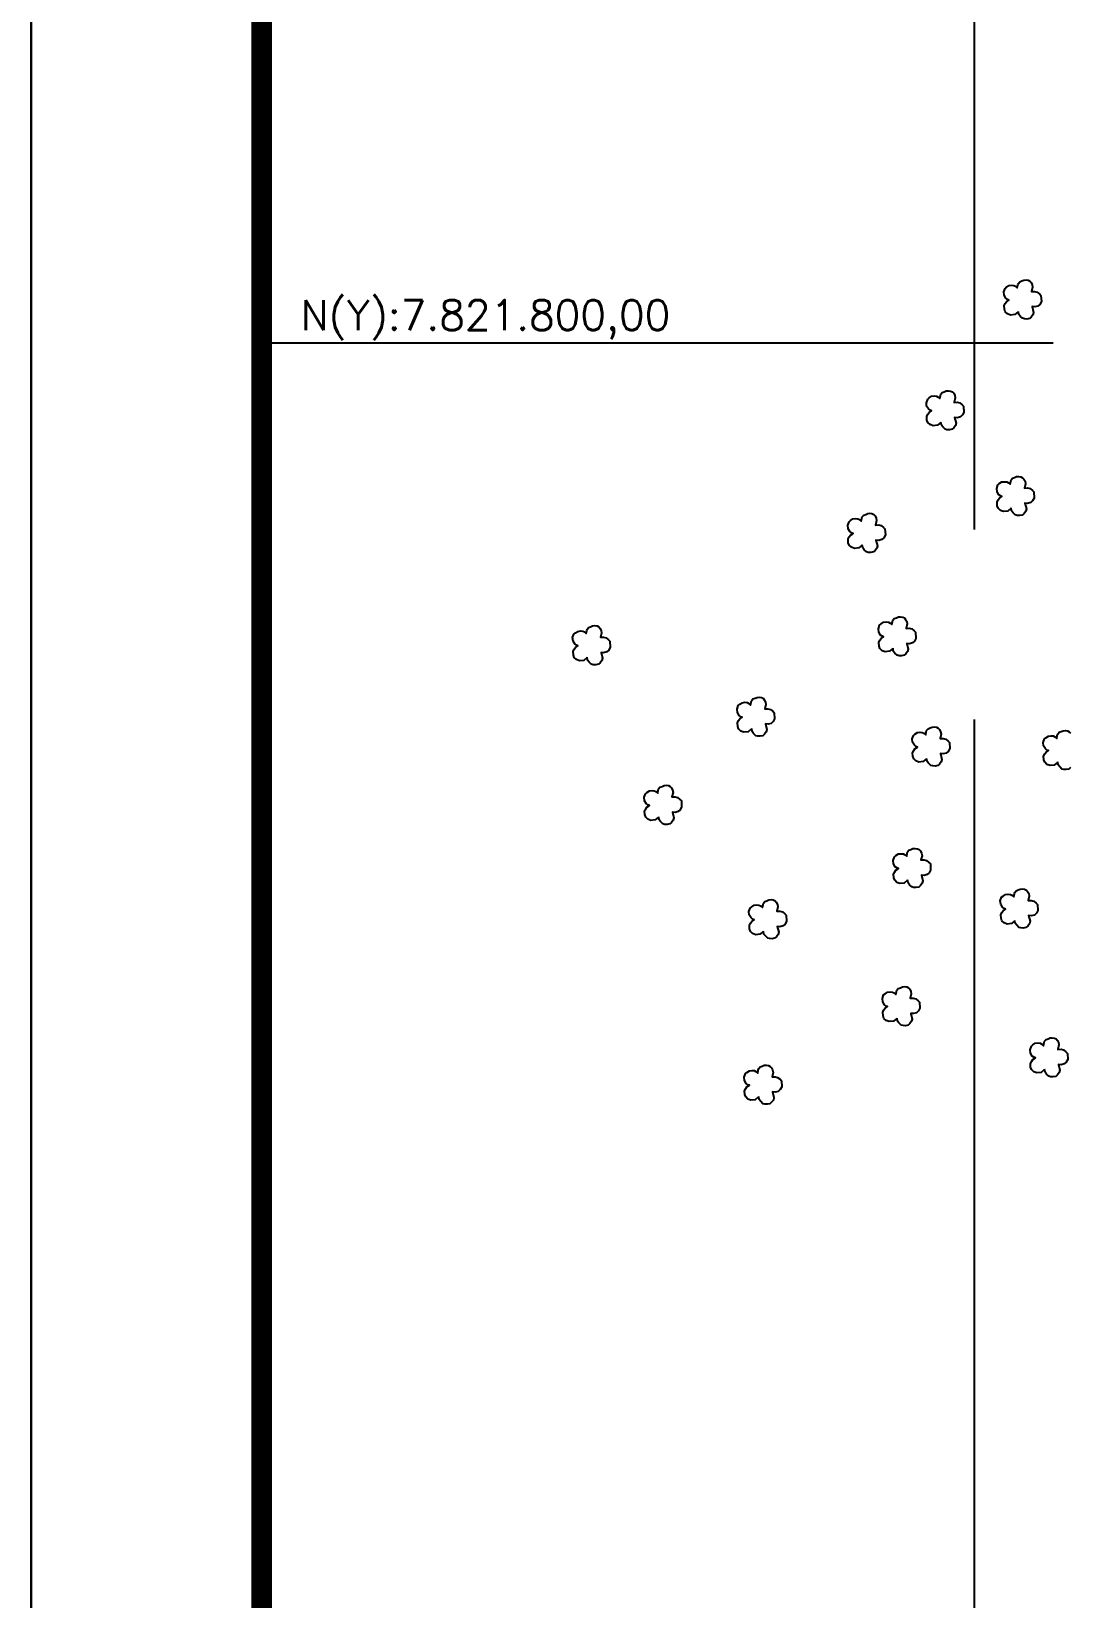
# Model space of a CAD drawing. Extents: x 733786 to 736936, y 7819983 to 7824438.
# Drawn here: x 733786 to 734462, y 7820983 to 7822003 of the extents above; entities that cross this region are included whole.
import ezdxf
from ezdxf.enums import TextEntityAlignment as Align

# ---------------------------------------------------------------- set-up
doc = ezdxf.new("R2010")
doc.units = 0
doc.linetypes.add('CONTINUO', pattern=[0])
doc.linetypes.add('LIN0', pattern=[0])
for name, color, linetype in [('MALHA', 8, 'Continuous'), ('MARGEM', 5, 'Continuous'), ('MATO', 3, 'Continuous')]:
    doc.layers.add(name, color=color, linetype=linetype)
doc.styles.add('Simplex', font='simplex.shx')

msp = doc.modelspace()

# ---------------------------------------------------------------- linework, layer by layer
at = {"layer": 'MALHA', "linetype": 'ByBlock'}
for points in [[(734400, 7821678.6), (734400, 7822601.4)], [(733935.9, 7821800), (734451.2, 7821800)], [(734400, 7820485), (734400, 7820800), (734400, 7821554.9)]]:
    msp.add_lwpolyline(points, dxfattribs=at)
at = {"layer": 'MARGEM', "color": 174, "linetype": 'LIN0'}
msp.add_line((733785.9, 7819983.4), (733785.9, 7824438.4), dxfattribs=at)
at = {"layer": 'MARGEM', "color": 174, "linetype": 'LIN0', "flags": 128}
msp.add_lwpolyline([(736935.9, 7819983.4), (736935.9, 7824438.4), (733785.9, 7824438.4), (733785.9, 7819983.4)], close=True, dxfattribs=at)
at = {"layer": 'MARGEM', "color": 174, "linetype": 'LIN0', "const_width": 13.6, "flags": 128}
msp.add_lwpolyline([(736785.9, 7820485), (736785.9, 7824288.4), (733935.9, 7824288.4), (733935.9, 7820485)], close=True, dxfattribs=at)
at = {"layer": 'MATO', "linetype": 'CONTINUO'}
for points in [[(734428.4, 7821820.3, 0), (734426.2, 7821818.5, 0), (734423.4, 7821818.1, 0), (734421.4, 7821818.9, 0), (734420, 7821820.3, 0), (734419.4, 7821821.9, 0), (734419.3, 7821824.3, 0), (734420, 7821825.7, 0), (734420.8, 7821826.8, 0), (734422.4, 7821827.9, 0), (734421.4, 7821828.3, 0), (734420.4, 7821829.1, 0), (734419.2, 7821831, 0), (734419, 7821833.2, 0), (734419.9, 7821835.5, 0), (734420.8, 7821836.4, 0), (734422.4, 7821837.4, 0), (734424.1, 7821837.6, 0), (734425.5, 7821837.4, 0), (734426.6, 7821836.9, 0), (734427.8, 7821835.8, 0), (734428.2, 7821837.9, 0), (734428.5, 7821838.7, 0), (734429.4, 7821839.8, 0), (734430.7, 7821840.3, 0), (734432, 7821840.9, 0), (734433.5, 7821841, 0), (734434.8, 7821840.8, 0), (734436, 7821840.2, 0), (734436.8, 7821839.3, 0), (734437.5, 7821837.9, 0), (734437.8, 7821836.3, 0), (734437.1, 7821833.4, 0), (734439.1, 7821833.5, 0), (734440.8, 7821833.1, 0), (734442.4, 7821831.8, 0), (734443.2, 7821830.8, 0), (734443.5, 7821826.9, 0), (734442.5, 7821825.1, 0), (734441.2, 7821824, 0), (734439.2, 7821823.4, 0), (734437.4, 7821823.6, 0), (734438.4, 7821819.9, 0), (734437.9, 7821818.3, 0), (734436.9, 7821816.8, 0), (734435.7, 7821815.9, 0), (734434, 7821815.5, 0), (734432.4, 7821815.6, 0), (734431.2, 7821816, 0), (734429.8, 7821817.3, 0), (734428.8, 7821818.6, 0), (734428.5, 7821820.5, 0)], [(734378, 7821748.2, 0), (734375.8, 7821746.4, 0), (734373, 7821746.1, 0), (734371, 7821746.8, 0), (734369.6, 7821748.2, 0), (734369, 7821749.8, 0), (734368.9, 7821752.2, 0), (734369.6, 7821753.7, 0), (734370.4, 7821754.8, 0), (734372, 7821755.9, 0), (734371, 7821756.2, 0), (734370, 7821757, 0), (734368.8, 7821758.9, 0), (734368.6, 7821761.1, 0), (734369.5, 7821763.5, 0), (734370.4, 7821764.3, 0), (734372, 7821765.3, 0), (734373.7, 7821765.5, 0), (734375.1, 7821765.3, 0), (734376.2, 7821764.8, 0), (734377.4, 7821763.8, 0), (734377.8, 7821765.8, 0), (734378.1, 7821766.6, 0), (734379, 7821767.7, 0), (734380.3, 7821768.2, 0), (734381.6, 7821768.8, 0), (734383, 7821768.9, 0), (734384.4, 7821768.7, 0), (734385.6, 7821768.1, 0), (734386.4, 7821767.2, 0), (734387.1, 7821765.8, 0), (734387.4, 7821764.2, 0), (734386.7, 7821761.3, 0), (734388.7, 7821761.4, 0), (734390.4, 7821761, 0), (734392, 7821759.7, 0), (734392.8, 7821758.8, 0), (734393.1, 7821754.8, 0), (734392.1, 7821753.1, 0), (734390.8, 7821751.9, 0), (734388.8, 7821751.3, 0), (734387, 7821751.5, 0), (734388, 7821747.8, 0), (734387.5, 7821746.3, 0), (734386.5, 7821744.8, 0), (734385.3, 7821743.8, 0), (734383.6, 7821743.4, 0), (734382, 7821743.5, 0), (734380.8, 7821743.9, 0), (734379.3, 7821745.3, 0), (734378.4, 7821746.5, 0), (734378.1, 7821748.4, 0)], [(734423.8, 7821692.4, 0), (734421.6, 7821690.6, 0), (734418.8, 7821690.3, 0), (734416.8, 7821691, 0), (734415.4, 7821692.4, 0), (734414.8, 7821694, 0), (734414.6, 7821696.4, 0), (734415.4, 7821697.9, 0), (734416.2, 7821699, 0), (734417.8, 7821700.1, 0), (734416.8, 7821700.4, 0), (734415.8, 7821701.2, 0), (734414.6, 7821703.1, 0), (734414.4, 7821705.3, 0), (734415.2, 7821707.7, 0), (734416.1, 7821708.5, 0), (734417.8, 7821709.5, 0), (734419.5, 7821709.7, 0), (734420.9, 7821709.5, 0), (734422, 7821709, 0), (734423.2, 7821708, 0), (734423.5, 7821710, 0), (734423.8, 7821710.8, 0), (734424.7, 7821711.9, 0), (734426, 7821712.4, 0), (734427.3, 7821713, 0), (734428.8, 7821713.1, 0), (734430.2, 7821712.9, 0), (734431.3, 7821712.3, 0), (734432.1, 7821711.4, 0), (734432.9, 7821710, 0), (734433.2, 7821708.4, 0), (734432.5, 7821705.5, 0), (734434.5, 7821705.6, 0), (734436.1, 7821705.2, 0), (734437.7, 7821703.9, 0), (734438.6, 7821703, 0), (734438.8, 7821699, 0), (734437.8, 7821697.3, 0), (734436.6, 7821696.1, 0), (734434.5, 7821695.5, 0), (734432.8, 7821695.7, 0), (734433.7, 7821692, 0), (734433.3, 7821690.5, 0), (734432.2, 7821689, 0), (734431.1, 7821688, 0), (734429.4, 7821687.6, 0), (734427.7, 7821687.7, 0), (734426.5, 7821688.1, 0), (734425.1, 7821689.5, 0), (734424.1, 7821690.7, 0), (734423.8, 7821692.6, 0)], [(734326.8, 7821668.4, 0), (734324.6, 7821666.6, 0), (734321.8, 7821666.2, 0), (734319.8, 7821667, 0), (734318.4, 7821668.4, 0), (734317.8, 7821670, 0), (734317.7, 7821672.4, 0), (734318.4, 7821673.8, 0), (734319.2, 7821674.9, 0), (734320.9, 7821676, 0), (734319.8, 7821676.4, 0), (734318.8, 7821677.2, 0), (734317.6, 7821679.1, 0), (734317.4, 7821681.3, 0), (734318.3, 7821683.6, 0), (734319.2, 7821684.5, 0), (734320.8, 7821685.5, 0), (734322.5, 7821685.7, 0), (734323.9, 7821685.5, 0), (734325, 7821685, 0), (734326.2, 7821683.9, 0), (734326.6, 7821686, 0), (734326.9, 7821686.8, 0), (734327.8, 7821687.9, 0), (734329.1, 7821688.4, 0), (734330.4, 7821689, 0), (734331.9, 7821689.1, 0), (734333.2, 7821688.9, 0), (734334.4, 7821688.3, 0), (734335.2, 7821687.4, 0), (734335.9, 7821686, 0), (734336.2, 7821684.4, 0), (734335.6, 7821681.5, 0), (734337.6, 7821681.6, 0), (734339.2, 7821681.2, 0), (734340.8, 7821679.9, 0), (734341.6, 7821678.9, 0), (734341.9, 7821675, 0), (734340.9, 7821673.2, 0), (734339.6, 7821672.1, 0), (734337.6, 7821671.5, 0), (734335.8, 7821671.7, 0), (734336.8, 7821668, 0), (734336.4, 7821666.4, 0), (734335.3, 7821664.9, 0), (734334.1, 7821664, 0), (734332.5, 7821663.6, 0), (734330.8, 7821663.7, 0), (734329.6, 7821664.1, 0), (734328.2, 7821665.4, 0), (734327.2, 7821666.7, 0), (734326.9, 7821668.6, 0)], [(734346.8, 7821601.1, 0), (734344.6, 7821599.3, 0), (734341.8, 7821599, 0), (734339.8, 7821599.7, 0), (734338.4, 7821601.1, 0), (734337.8, 7821602.7, 0), (734337.6, 7821605.1, 0), (734338.4, 7821606.6, 0), (734339.2, 7821607.7, 0), (734340.8, 7821608.8, 0), (734339.8, 7821609.1, 0), (734338.8, 7821609.9, 0), (734337.6, 7821611.8, 0), (734337.4, 7821614, 0), (734338.2, 7821616.4, 0), (734339.1, 7821617.2, 0), (734340.8, 7821618.2, 0), (734342.5, 7821618.4, 0), (734343.9, 7821618.2, 0), (734345, 7821617.7, 0), (734346.2, 7821616.7, 0), (734346.5, 7821618.7, 0), (734346.8, 7821619.5, 0), (734347.7, 7821620.6, 0), (734349.1, 7821621.1, 0), (734350.4, 7821621.7, 0), (734351.8, 7821621.8, 0), (734353.2, 7821621.6, 0), (734354.3, 7821621, 0), (734355.1, 7821620.1, 0), (734355.9, 7821618.7, 0), (734356.2, 7821617.1, 0), (734355.5, 7821614.2, 0), (734357.5, 7821614.3, 0), (734359.2, 7821613.9, 0), (734360.7, 7821612.6, 0), (734361.6, 7821611.7, 0), (734361.8, 7821607.7, 0), (734360.9, 7821606, 0), (734359.6, 7821604.8, 0), (734357.6, 7821604.2, 0), (734355.8, 7821604.4, 0), (734356.7, 7821600.7, 0), (734356.3, 7821599.2, 0), (734355.2, 7821597.7, 0), (734354.1, 7821596.7, 0), (734352.4, 7821596.3, 0), (734350.8, 7821596.4, 0), (734349.5, 7821596.8, 0), (734348.1, 7821598.2, 0), (734347.1, 7821599.4, 0), (734346.9, 7821601.3, 0)], [(734147.8, 7821595.3, 0), (734145.6, 7821593.4, 0), (734142.8, 7821593.1, 0), (734140.8, 7821593.9, 0), (734139.4, 7821595.3, 0), (734138.8, 7821596.9, 0), (734138.6, 7821599.2, 0), (734139.4, 7821600.7, 0), (734140.2, 7821601.8, 0), (734141.8, 7821602.9, 0), (734140.8, 7821603.2, 0), (734139.8, 7821604.1, 0), (734138.6, 7821605.9, 0), (734138.3, 7821608.2, 0), (734139.2, 7821610.5, 0), (734140.1, 7821611.3, 0), (734141.8, 7821612.3, 0), (734143.5, 7821612.6, 0), (734144.9, 7821612.4, 0), (734146, 7821611.9, 0), (734147.1, 7821610.8, 0), (734147.5, 7821612.8, 0), (734147.8, 7821613.6, 0), (734148.7, 7821614.8, 0), (734150, 7821615.3, 0), (734151.3, 7821615.8, 0), (734152.8, 7821616, 0), (734154.2, 7821615.8, 0), (734155.3, 7821615.2, 0), (734156.1, 7821614.3, 0), (734156.9, 7821612.8, 0), (734157.1, 7821611.2, 0), (734156.5, 7821608.4, 0), (734158.5, 7821608.4, 0), (734160.1, 7821608, 0), (734161.7, 7821606.8, 0), (734162.6, 7821605.8, 0), (734162.8, 7821601.9, 0), (734161.8, 7821600.1, 0), (734160.6, 7821598.9, 0), (734158.5, 7821598.4, 0), (734156.8, 7821598.5, 0), (734157.7, 7821594.9, 0), (734157.3, 7821593.3, 0), (734156.2, 7821591.8, 0), (734155.1, 7821590.9, 0), (734153.4, 7821590.5, 0), (734151.7, 7821590.6, 0), (734150.5, 7821590.9, 0), (734149.1, 7821592.3, 0), (734148.1, 7821593.6, 0), (734147.8, 7821595.5, 0)], [(734254.8, 7821548.8, 0), (734252.6, 7821546.9, 0), (734249.8, 7821546.6, 0), (734247.8, 7821547.4, 0), (734246.4, 7821548.8, 0), (734245.8, 7821550.4, 0), (734245.6, 7821552.7, 0), (734246.4, 7821554.2, 0), (734247.2, 7821555.3, 0), (734248.8, 7821556.4, 0), (734247.8, 7821556.7, 0), (734246.8, 7821557.6, 0), (734245.6, 7821559.4, 0), (734245.4, 7821561.7, 0), (734246.2, 7821564, 0), (734247.1, 7821564.8, 0), (734248.8, 7821565.8, 0), (734250.5, 7821566.1, 0), (734251.9, 7821565.9, 0), (734253, 7821565.4, 0), (734254.2, 7821564.3, 0), (734254.5, 7821566.3, 0), (734254.8, 7821567.1, 0), (734255.7, 7821568.3, 0), (734257.1, 7821568.8, 0), (734258.4, 7821569.3, 0), (734259.8, 7821569.5, 0), (734261.2, 7821569.3, 0), (734262.3, 7821568.7, 0), (734263.1, 7821567.8, 0), (734263.9, 7821566.3, 0), (734264.2, 7821564.7, 0), (734263.5, 7821561.9, 0), (734265.5, 7821561.9, 0), (734267.2, 7821561.5, 0), (734268.7, 7821560.3, 0), (734269.6, 7821559.3, 0), (734269.8, 7821555.4, 0), (734268.9, 7821553.6, 0), (734267.6, 7821552.4, 0), (734265.6, 7821551.9, 0), (734263.8, 7821552, 0), (734264.7, 7821548.4, 0), (734264.3, 7821546.8, 0), (734263.2, 7821545.3, 0), (734262.1, 7821544.4, 0), (734260.4, 7821544, 0), (734258.8, 7821544.1, 0), (734257.5, 7821544.4, 0), (734256.1, 7821545.8, 0), (734255.1, 7821547.1, 0), (734254.9, 7821549, 0)], [(734368.8, 7821529.4, 0), (734366.6, 7821527.5, 0), (734363.8, 7821527.2, 0), (734361.8, 7821528, 0), (734360.4, 7821529.4, 0), (734359.8, 7821531, 0), (734359.6, 7821533.3, 0), (734360.4, 7821534.8, 0), (734361.2, 7821535.9, 0), (734362.8, 7821537, 0), (734361.8, 7821537.3, 0), (734360.8, 7821538.2, 0), (734359.6, 7821540.1, 0), (734359.4, 7821542.3, 0), (734360.2, 7821544.6, 0), (734361.1, 7821545.4, 0), (734362.8, 7821546.4, 0), (734364.5, 7821546.7, 0), (734365.9, 7821546.5, 0), (734367, 7821546, 0), (734368.2, 7821544.9, 0), (734368.5, 7821547, 0), (734368.8, 7821547.8, 0), (734369.7, 7821548.9, 0), (734371, 7821549.4, 0), (734372.3, 7821550, 0), (734373.8, 7821550.1, 0), (734375.2, 7821549.9, 0), (734376.3, 7821549.3, 0), (734377.1, 7821548.4, 0), (734377.9, 7821547, 0), (734378.2, 7821545.4, 0), (734377.5, 7821542.5, 0), (734379.5, 7821542.5, 0), (734381.2, 7821542.1, 0), (734382.7, 7821540.9, 0), (734383.6, 7821539.9, 0), (734383.8, 7821536, 0), (734382.9, 7821534.2, 0), (734381.6, 7821533, 0), (734379.6, 7821532.5, 0), (734377.8, 7821532.7, 0), (734378.7, 7821529, 0), (734378.3, 7821527.4, 0), (734377.2, 7821525.9, 0), (734376.1, 7821525, 0), (734374.4, 7821524.6, 0), (734372.8, 7821524.7, 0), (734371.5, 7821525, 0), (734370.1, 7821526.4, 0), (734369.1, 7821527.7, 0), (734368.8, 7821529.6, 0)], [(734454.1, 7821527.1, 0), (734451.9, 7821525.2, 0), (734449.1, 7821524.9, 0), (734447.1, 7821525.7, 0), (734445.7, 7821527.1, 0), (734445.1, 7821528.7, 0), (734444.9, 7821531, 0), (734445.7, 7821532.5, 0), (734446.5, 7821533.6, 0), (734448.1, 7821534.7, 0), (734447.1, 7821535, 0), (734446.1, 7821535.9, 0), (734444.9, 7821537.7, 0), (734444.7, 7821540, 0), (734445.5, 7821542.3, 0), (734446.4, 7821543.1, 0), (734448.1, 7821544.1, 0), (734449.8, 7821544.4, 0), (734451.2, 7821544.2, 0), (734452.3, 7821543.7, 0), (734453.5, 7821542.6, 0), (734453.8, 7821544.6, 0), (734454.1, 7821545.4, 0), (734455, 7821546.6, 0), (734456.3, 7821547.1, 0), (734457.6, 7821547.6, 0), (734459.1, 7821547.8, 0), (734460.5, 7821547.6, 0), (734461.6, 7821547, 0), (734462.4, 7821546.1, 0)], [(734462.5, 7821523.6, 0), (734461.4, 7821522.7, 0), (734459.7, 7821522.3, 0), (734458.1, 7821522.4, 0), (734456.8, 7821522.7, 0), (734455.4, 7821524.1, 0), (734454.4, 7821525.4, 0), (734454.1, 7821527.3, 0)], [(734194.3, 7821491.4, 0), (734192.1, 7821489.6, 0), (734189.3, 7821489.2, 0), (734187.3, 7821490, 0), (734185.9, 7821491.4, 0), (734185.3, 7821493, 0), (734185.1, 7821495.4, 0), (734185.9, 7821496.8, 0), (734186.7, 7821497.9, 0), (734188.3, 7821499, 0), (734187.3, 7821499.4, 0), (734186.3, 7821500.2, 0), (734185.1, 7821502.1, 0), (734184.9, 7821504.3, 0), (734185.7, 7821506.6, 0), (734186.6, 7821507.5, 0), (734188.3, 7821508.5, 0), (734190, 7821508.7, 0), (734191.4, 7821508.5, 0), (734192.5, 7821508, 0), (734193.7, 7821506.9, 0), (734194, 7821509, 0), (734194.3, 7821509.8, 0), (734195.2, 7821510.9, 0), (734196.6, 7821511.4, 0), (734197.9, 7821512, 0), (734199.3, 7821512.1, 0), (734200.7, 7821511.9, 0), (734201.8, 7821511.3, 0), (734202.7, 7821510.4, 0), (734203.4, 7821509, 0), (734203.7, 7821507.4, 0), (734203, 7821504.5, 0), (734205, 7821504.6, 0), (734206.7, 7821504.2, 0), (734208.2, 7821502.9, 0), (734209.1, 7821501.9, 0), (734209.3, 7821498, 0), (734208.4, 7821496.2, 0), (734207.1, 7821495.1, 0), (734205.1, 7821494.5, 0), (734203.3, 7821494.7, 0), (734204.2, 7821491, 0), (734203.8, 7821489.4, 0), (734202.8, 7821488, 0), (734201.6, 7821487, 0), (734199.9, 7821486.6, 0), (734198.3, 7821486.7, 0), (734197, 7821487.1, 0), (734195.6, 7821488.5, 0), (734194.7, 7821489.7, 0), (734194.4, 7821491.6, 0)], [(734356.4, 7821450.3, 0), (734354.2, 7821448.5, 0), (734351.4, 7821448.2, 0), (734349.4, 7821448.9, 0), (734348, 7821450.3, 0), (734347.4, 7821451.9, 0), (734347.2, 7821454.3, 0), (734348, 7821455.8, 0), (734348.8, 7821456.9, 0), (734350.4, 7821458, 0), (734349.4, 7821458.3, 0), (734348.4, 7821459.1, 0), (734347.2, 7821461, 0), (734346.9, 7821463.2, 0), (734347.8, 7821465.6, 0), (734348.7, 7821466.4, 0), (734350.4, 7821467.4, 0), (734352.1, 7821467.6, 0), (734353.5, 7821467.4, 0), (734354.6, 7821466.9, 0), (734355.8, 7821465.9, 0), (734356.1, 7821467.9, 0), (734356.4, 7821468.7, 0), (734357.3, 7821469.8, 0), (734358.6, 7821470.3, 0), (734359.9, 7821470.9, 0), (734361.4, 7821471, 0), (734362.8, 7821470.8, 0), (734363.9, 7821470.3, 0), (734364.7, 7821469.4, 0), (734365.5, 7821467.9, 0), (734365.8, 7821466.3, 0), (734365.1, 7821463.5, 0), (734367.1, 7821463.5, 0), (734368.7, 7821463.1, 0), (734370.3, 7821461.9, 0), (734371.2, 7821460.9, 0), (734371.4, 7821456.9, 0), (734370.4, 7821455.2, 0), (734369.2, 7821454, 0), (734367.1, 7821453.5, 0), (734365.4, 7821453.6, 0), (734366.3, 7821449.9, 0), (734365.9, 7821448.4, 0), (734364.8, 7821446.9, 0), (734363.7, 7821445.9, 0), (734362, 7821445.5, 0), (734360.3, 7821445.6, 0), (734359.1, 7821446, 0), (734357.7, 7821447.4, 0), (734356.7, 7821448.6, 0), (734356.4, 7821450.5, 0)], [(734426.2, 7821424, 0), (734424, 7821422.1, 0), (734421.2, 7821421.8, 0), (734419.2, 7821422.6, 0), (734417.7, 7821424, 0), (734417.2, 7821425.6, 0), (734417, 7821427.9, 0), (734417.8, 7821429.4, 0), (734418.6, 7821430.5, 0), (734420.2, 7821431.6, 0), (734419.2, 7821431.9, 0), (734418.1, 7821432.8, 0), (734417, 7821434.7, 0), (734416.7, 7821436.9, 0), (734417.6, 7821439.2, 0), (734418.5, 7821440, 0), (734420.1, 7821441, 0), (734421.9, 7821441.3, 0), (734423.3, 7821441.1, 0), (734424.3, 7821440.6, 0), (734425.5, 7821439.5, 0), (734425.9, 7821441.6, 0), (734426.2, 7821442.4, 0), (734427.1, 7821443.5, 0), (734428.4, 7821444, 0), (734429.7, 7821444.6, 0), (734431.2, 7821444.7, 0), (734432.6, 7821444.5, 0), (734433.7, 7821443.9, 0), (734434.5, 7821443, 0), (734435.3, 7821441.6, 0), (734435.5, 7821440, 0), (734434.9, 7821437.1, 0), (734436.9, 7821437.1, 0), (734438.5, 7821436.7, 0), (734440.1, 7821435.5, 0), (734441, 7821434.5, 0), (734441.2, 7821430.6, 0), (734440.2, 7821428.8, 0), (734439, 7821427.6, 0), (734436.9, 7821427.1, 0), (734435.2, 7821427.3, 0), (734436.1, 7821423.6, 0), (734435.7, 7821422, 0), (734434.6, 7821420.5, 0), (734433.4, 7821419.6, 0), (734431.8, 7821419.2, 0), (734430.1, 7821419.3, 0), (734428.9, 7821419.6, 0), (734427.5, 7821421, 0), (734426.5, 7821422.3, 0), (734426.2, 7821424.2, 0)], [(734262.5, 7821417, 0), (734260.3, 7821415.2, 0), (734257.5, 7821414.8, 0), (734255.5, 7821415.6, 0), (734254.1, 7821417, 0), (734253.5, 7821418.6, 0), (734253.4, 7821421, 0), (734254.1, 7821422.4, 0), (734254.9, 7821423.5, 0), (734256.6, 7821424.6, 0), (734255.5, 7821425, 0), (734254.5, 7821425.8, 0), (734253.3, 7821427.7, 0), (734253.1, 7821429.9, 0), (734254, 7821432.2, 0), (734254.9, 7821433.1, 0), (734256.5, 7821434.1, 0), (734258.2, 7821434.3, 0), (734259.6, 7821434.1, 0), (734260.7, 7821433.6, 0), (734261.9, 7821432.5, 0), (734262.3, 7821434.6, 0), (734262.6, 7821435.4, 0), (734263.5, 7821436.5, 0), (734264.8, 7821437, 0), (734266.1, 7821437.6, 0), (734267.6, 7821437.7, 0), (734268.9, 7821437.5, 0), (734270.1, 7821436.9, 0), (734270.9, 7821436, 0), (734271.6, 7821434.6, 0), (734271.9, 7821433, 0), (734271.3, 7821430.1, 0), (734273.3, 7821430.2, 0), (734274.9, 7821429.8, 0), (734276.5, 7821428.5, 0), (734277.3, 7821427.5, 0), (734277.6, 7821423.6, 0), (734276.6, 7821421.8, 0), (734275.3, 7821420.7, 0), (734273.3, 7821420.1, 0), (734271.5, 7821420.3, 0), (734272.5, 7821416.6, 0), (734272.1, 7821415, 0), (734271, 7821413.5, 0), (734269.8, 7821412.6, 0), (734268.2, 7821412.2, 0), (734266.5, 7821412.3, 0), (734265.3, 7821412.7, 0), (734263.9, 7821414.1, 0), (734262.9, 7821415.3, 0), (734262.6, 7821417.2, 0)], [(734349.4, 7821360.4, 0), (734347.2, 7821358.6, 0), (734344.4, 7821358.3, 0), (734342.4, 7821359, 0), (734341, 7821360.4, 0), (734340.4, 7821362, 0), (734340.2, 7821364.4, 0), (734341, 7821365.9, 0), (734341.8, 7821367, 0), (734343.4, 7821368.1, 0), (734342.4, 7821368.4, 0), (734341.4, 7821369.2, 0), (734340.2, 7821371.1, 0), (734340, 7821373.3, 0), (734340.8, 7821375.7, 0), (734341.7, 7821376.5, 0), (734343.4, 7821377.5, 0), (734345.1, 7821377.7, 0), (734346.5, 7821377.5, 0), (734347.6, 7821377, 0), (734348.8, 7821376, 0), (734349.1, 7821378, 0), (734349.4, 7821378.8, 0), (734350.3, 7821379.9, 0), (734351.7, 7821380.4, 0), (734353, 7821381, 0), (734354.4, 7821381.1, 0), (734355.8, 7821380.9, 0), (734356.9, 7821380.4, 0), (734357.8, 7821379.5, 0), (734358.5, 7821378, 0), (734358.8, 7821376.4, 0), (734358.1, 7821373.6, 0), (734360.1, 7821373.6, 0), (734361.8, 7821373.2, 0), (734363.3, 7821371.9, 0), (734364.2, 7821371, 0), (734364.4, 7821367, 0), (734363.5, 7821365.3, 0), (734362.2, 7821364.1, 0), (734360.2, 7821363.6, 0), (734358.4, 7821363.7, 0), (734359.3, 7821360, 0), (734358.9, 7821358.5, 0), (734357.8, 7821357, 0), (734356.7, 7821356, 0), (734355, 7821355.6, 0), (734353.4, 7821355.7, 0), (734352.1, 7821356.1, 0), (734350.7, 7821357.5, 0), (734349.8, 7821358.7, 0), (734349.5, 7821360.6, 0)], [(734445.5, 7821327.1, 0), (734443.3, 7821325.3, 0), (734440.5, 7821324.9, 0), (734438.5, 7821325.7, 0), (734437.1, 7821327.1, 0), (734436.5, 7821328.7, 0), (734436.4, 7821331.1, 0), (734437.2, 7821332.5, 0), (734438, 7821333.6, 0), (734439.6, 7821334.7, 0), (734438.5, 7821335.1, 0), (734437.5, 7821335.9, 0), (734436.3, 7821337.8, 0), (734436.1, 7821340, 0), (734437, 7821342.3, 0), (734437.9, 7821343.2, 0), (734439.5, 7821344.2, 0), (734441.3, 7821344.4, 0), (734442.6, 7821344.2, 0), (734443.7, 7821343.7, 0), (734444.9, 7821342.6, 0), (734445.3, 7821344.7, 0), (734445.6, 7821345.5, 0), (734446.5, 7821346.6, 0), (734447.8, 7821347.1, 0), (734449.1, 7821347.7, 0), (734450.6, 7821347.8, 0), (734452, 7821347.6, 0), (734453.1, 7821347, 0), (734453.9, 7821346.1, 0), (734454.6, 7821344.7, 0), (734454.9, 7821343.1, 0), (734454.3, 7821340.2, 0), (734456.3, 7821340.3, 0), (734457.9, 7821339.9, 0), (734459.5, 7821338.6, 0), (734460.4, 7821337.6, 0), (734460.6, 7821333.7, 0), (734459.6, 7821331.9, 0), (734458.3, 7821330.8, 0), (734456.3, 7821330.2, 0), (734454.6, 7821330.4, 0), (734455.5, 7821326.7, 0), (734455.1, 7821325.1, 0), (734454, 7821323.6, 0), (734452.8, 7821322.7, 0), (734451.2, 7821322.3, 0), (734449.5, 7821322.4, 0), (734448.3, 7821322.8, 0), (734446.9, 7821324.2, 0), (734445.9, 7821325.4, 0), (734445.6, 7821327.3, 0)], [(734259.4, 7821309.3, 0), (734257.2, 7821307.4, 0), (734254.4, 7821307.1, 0), (734252.4, 7821307.9, 0), (734251, 7821309.3, 0), (734250.4, 7821310.9, 0), (734250.3, 7821313.2, 0), (734251, 7821314.7, 0), (734251.8, 7821315.8, 0), (734253.5, 7821316.9, 0), (734252.4, 7821317.2, 0), (734251.4, 7821318.1, 0), (734250.2, 7821320, 0), (734250, 7821322.2, 0), (734250.9, 7821324.5, 0), (734251.8, 7821325.3, 0), (734253.4, 7821326.3, 0), (734255.1, 7821326.6, 0), (734256.5, 7821326.4, 0), (734257.6, 7821325.9, 0), (734258.8, 7821324.8, 0), (734259.2, 7821326.8, 0), (734259.5, 7821327.7, 0), (734260.4, 7821328.8, 0), (734261.7, 7821329.3, 0), (734263, 7821329.9, 0), (734264.5, 7821330, 0), (734265.8, 7821329.8, 0), (734267, 7821329.2, 0), (734267.8, 7821328.3, 0), (734268.5, 7821326.9, 0), (734268.8, 7821325.3, 0), (734268.2, 7821322.4, 0), (734270.2, 7821322.4, 0), (734271.8, 7821322, 0), (734273.4, 7821320.8, 0), (734274.2, 7821319.8, 0), (734274.5, 7821315.9, 0), (734273.5, 7821314.1, 0), (734272.2, 7821312.9, 0), (734270.2, 7821312.4, 0), (734268.4, 7821312.6, 0), (734269.4, 7821308.9, 0), (734269, 7821307.3, 0), (734267.9, 7821305.8, 0), (734266.7, 7821304.9, 0), (734265.1, 7821304.5, 0), (734263.4, 7821304.6, 0), (734262.2, 7821304.9, 0), (734260.8, 7821306.3, 0), (734259.8, 7821307.6, 0), (734259.5, 7821309.5, 0)]]:
    msp.add_polyline3d(points, dxfattribs=at)

# ---------------------------------------------------------------- texts
at = {"layer": 'MALHA', "style": 'Simplex'}
msp.add_text('N(Y):7.821.800,00', height=19.5, dxfattribs=at).set_placement((733961.2, 7821802.5), align=Align.BOTTOM_LEFT)

doc.saveas('drawing.dxf')
